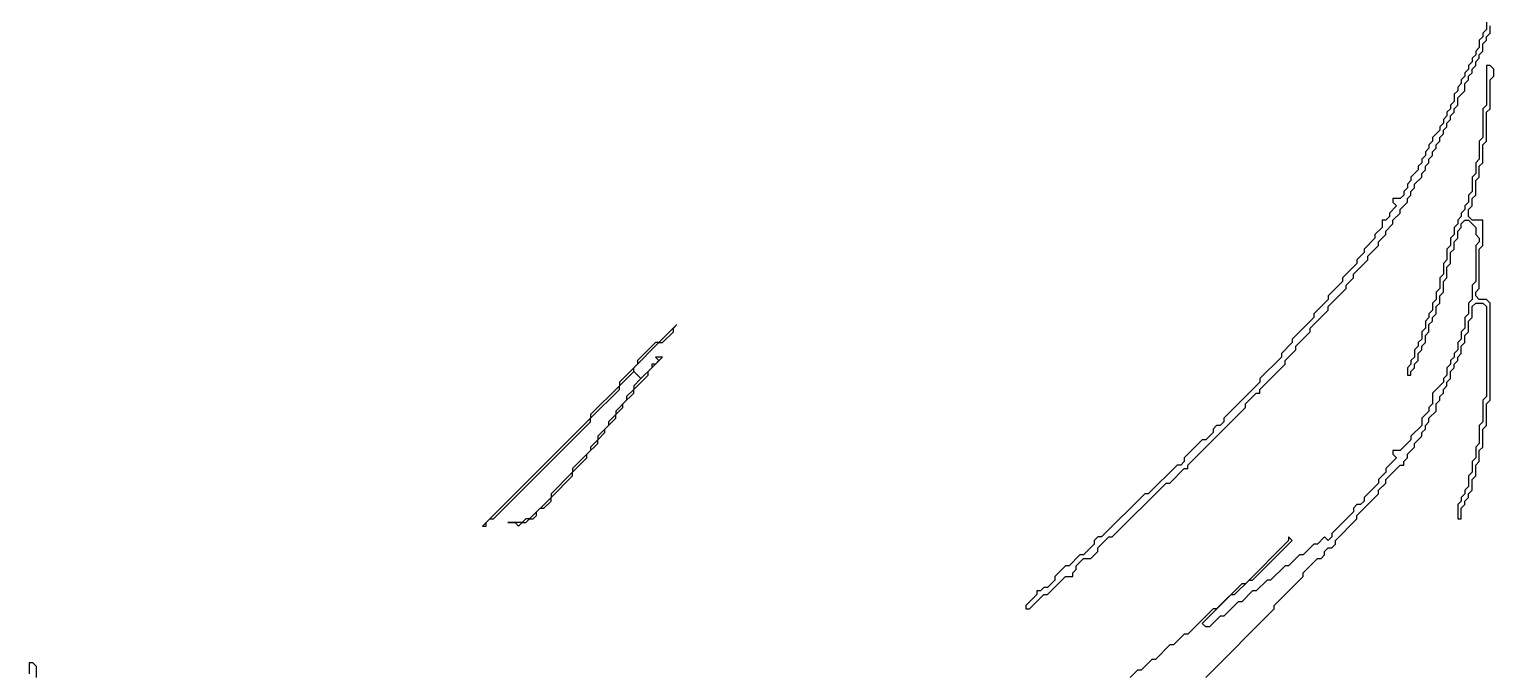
# Model space of a CAD drawing. Header units: metres. Extents: x 0 to 100, y 0 to 128.
# Drawn here: x 48.48 to 58.65, y 66.6 to 71.05 of the extents above; entities that cross this region are included whole.
import ezdxf

# ---------------------------------------------------------------- set-up
doc = ezdxf.new("R2010")
doc.units = ezdxf.units.M

msp = doc.modelspace()

# ---------------------------------------------------------------- linework, layer by layer
for points in [[(58.6, 71.1), (58.6, 71.05), (58.575, 71.025), (58.575, 71), (58.55, 70.975), (58.55, 70.925), (58.525, 70.9), (58.525, 70.875), (58.5, 70.85), (58.5, 70.825), (58.475, 70.8), (58.475, 70.775), (58.45, 70.75), (58.45, 70.725), (58.425, 70.7), (58.425, 70.675), (58.4, 70.65), (58.4, 70.625), (58.375, 70.6), (58.375, 70.55), (58.35, 70.525), (58.35, 70.5), (58.325, 70.475), (58.325, 70.45), (58.3, 70.425), (58.3, 70.4), (58.275, 70.375), (58.275, 70.35), (58.225, 70.3), (58.225, 70.275), (58.2, 70.25), (58.2, 70.225), (58.175, 70.2), (58.175, 70.175), (58.15, 70.15), (58.15, 70.125), (58.125, 70.1), (58.125, 70.075), (58.075, 70.025), (58.075, 70), (58.05, 69.975), (58.05, 69.95), (58.025, 69.925), (58.025, 69.9), (58, 69.875), (57.95, 69.875), (57.95, 69.85), (57.975, 69.825), (57.925, 69.775), (57.925, 69.75), (57.9, 69.725), (57.875, 69.725), (57.875, 69.675), (57.825, 69.625), (57.825, 69.6), (57.75, 69.525), (57.75, 69.5), (57.7, 69.45), (57.7, 69.425), (57.6, 69.325), (57.6, 69.3), (57.5, 69.2), (57.5, 69.175), (57.4, 69.075), (57.4, 69.05), (57.25, 68.9), (57.25, 68.875), (57.175, 68.8), (57.175, 68.775), (57.025, 68.625), (57.025, 68.6), (56.775, 68.35), (56.775, 68.325), (56.75, 68.3), (56.725, 68.3), (56.7, 68.275), (56.7, 68.25), (56.65, 68.2), (56.625, 68.2), (56.5, 68.075), (56.5, 68.05), (56.475, 68.025), (56.45, 68.025), (56.25, 67.825), (56.225, 67.825), (55.925, 67.525), (55.9, 67.525), (55.875, 67.5), (55.875, 67.475), (55.8, 67.4), (55.775, 67.4), (55.7, 67.325), (55.675, 67.325), (55.6, 67.25), (55.6, 67.225), (55.55, 67.175), (55.525, 67.175), (55.5, 67.15), (55.475, 67.15), (55.475, 67.125), (55.4, 67.05), (55.4, 67.025), (55.425, 67.025), (55.525, 67.125), (55.55, 67.125), (55.675, 67.25), (55.725, 67.25), (55.725, 67.275), (55.75, 67.3), (55.75, 67.325), (55.8, 67.375), (55.85, 67.375), (55.9, 67.425), (55.9, 67.45), (55.975, 67.525), (56, 67.525), (56.375, 67.9), (56.4, 67.9), (56.5, 68), (56.525, 68), (56.525, 68.025), (56.925, 68.425), (56.925, 68.45), (57, 68.525), (57.025, 68.525), (57.025, 68.55), (57.2, 68.725), (57.2, 68.75), (57.275, 68.825), (57.275, 68.85), (57.375, 68.95), (57.375, 68.975), (57.5, 69.1), (57.5, 69.125), (57.625, 69.25), (57.625, 69.275), (57.675, 69.325), (57.675, 69.35), (57.775, 69.45), (57.775, 69.475), (57.85, 69.55), (57.85, 69.575), (57.9, 69.625), (57.9, 69.65), (57.95, 69.7), (57.95, 69.725), (58, 69.775), (58, 69.8), (58.05, 69.85), (58.05, 69.875), (58.075, 69.9), (58.075, 69.925), (58.1, 69.95), (58.1, 69.975), (58.15, 70.025), (58.15, 70.05), (58.175, 70.075), (58.175, 70.1), (58.2, 70.125), (58.2, 70.15), (58.225, 70.175), (58.225, 70.2), (58.25, 70.225), (58.25, 70.25), (58.275, 70.275), (58.275, 70.3), (58.3, 70.325), (58.3, 70.35), (58.325, 70.375), (58.325, 70.4), (58.35, 70.425), (58.35, 70.45), (58.375, 70.475), (58.375, 70.5), (58.4, 70.525), (58.4, 70.575), (58.45, 70.625), (58.45, 70.675), (58.475, 70.7), (58.475, 70.725), (58.5, 70.75), (58.5, 70.775), (58.525, 70.8), (58.525, 70.825), (58.55, 70.85), (58.55, 70.875), (58.575, 70.9), (58.575, 70.95), (58.6, 70.975), (58.6, 71), (58.625, 71.025), (58.625, 71.075)], [(56.65, 66.55), (57.125, 67.025), (57.125, 67.05), (57.325, 67.25), (57.325, 67.275), (57.425, 67.375), (57.45, 67.375), (57.475, 67.4), (57.475, 67.425), (57.5, 67.45), (57.525, 67.45), (57.55, 67.475), (57.55, 67.5), (57.7, 67.65), (57.7, 67.675), (57.85, 67.825), (57.85, 67.85), (57.9, 67.9), (57.9, 67.925), (58, 68.025), (58.025, 68.025), (58.025, 68.05), (58.05, 68.075), (58.05, 68.1), (58.1, 68.15), (58.1, 68.175), (58.15, 68.225), (58.15, 68.25), (58.175, 68.275), (58.175, 68.3), (58.2, 68.325), (58.2, 68.35), (58.25, 68.4), (58.25, 68.45), (58.275, 68.475), (58.275, 68.5), (58.3, 68.525), (58.3, 68.55), (58.325, 68.575), (58.325, 68.6), (58.35, 68.625), (58.35, 68.675), (58.375, 68.7), (58.375, 68.725), (58.4, 68.75), (58.4, 68.775), (58.425, 68.8), (58.425, 68.85), (58.45, 68.875), (58.45, 68.925), (58.475, 68.95), (58.475, 69.025), (58.5, 69.05), (58.5, 69.125), (58.525, 69.15), (58.575, 69.15), (58.6, 69.125), (58.6, 68.5), (58.575, 68.475), (58.575, 68.325), (58.55, 68.3), (58.55, 68.175), (58.525, 68.15), (58.525, 68.075), (58.5, 68.05), (58.5, 67.975), (58.475, 67.95), (58.475, 67.875), (58.45, 67.85), (58.45, 67.825), (58.425, 67.8), (58.425, 67.775), (58.4, 67.75), (58.4, 67.65), (58.425, 67.65), (58.425, 67.725), (58.45, 67.75), (58.45, 67.775), (58.475, 67.8), (58.475, 67.825), (58.5, 67.85), (58.5, 67.925), (58.525, 67.95), (58.525, 68.025), (58.55, 68.05), (58.55, 68.125), (58.575, 68.15), (58.575, 68.275), (58.6, 68.3), (58.6, 68.45), (58.625, 68.475), (58.625, 69.15), (58.6, 69.175), (58.55, 69.175), (58.525, 69.2), (58.525, 69.225), (58.55, 69.25), (58.55, 69.525), (58.575, 69.55), (58.575, 69.725), (58.5, 69.725), (58.475, 69.75), (58.475, 69.8), (58.5, 69.825), (58.5, 69.875), (58.525, 69.9), (58.525, 70), (58.55, 70.025), (58.55, 70.1), (58.575, 70.125), (58.575, 70.25), (58.6, 70.275), (58.6, 70.475), (58.625, 70.5), (58.625, 70.7), (58.65, 70.725), (58.65, 70.775), (58.625, 70.8), (58.6, 70.8), (58.6, 70.525), (58.575, 70.5), (58.575, 70.3), (58.55, 70.275), (58.55, 70.15), (58.525, 70.125), (58.525, 70.05), (58.5, 70.025), (58.5, 69.925), (58.475, 69.9), (58.475, 69.85), (58.45, 69.825), (58.45, 69.8), (58.425, 69.775), (58.425, 69.75), (58.4, 69.725), (58.4, 69.7), (58.375, 69.675), (58.375, 69.625), (58.35, 69.6), (58.35, 69.55), (58.325, 69.525), (58.325, 69.45), (58.3, 69.425), (58.3, 69.35), (58.275, 69.325), (58.275, 69.25), (58.25, 69.225), (58.25, 69.175), (58.225, 69.15), (58.225, 69.1), (58.2, 69.075), (58.2, 69.05), (58.175, 69.025), (58.175, 68.975), (58.15, 68.95), (58.15, 68.9), (58.125, 68.875), (58.125, 68.85), (58.1, 68.825), (58.1, 68.775), (58.075, 68.75), (58.075, 68.725), (58.05, 68.7), (58.05, 68.65), (58.075, 68.65), (58.075, 68.675), (58.1, 68.7), (58.1, 68.725), (58.125, 68.75), (58.125, 68.8), (58.15, 68.825), (58.15, 68.85), (58.175, 68.875), (58.175, 68.925), (58.2, 68.95), (58.2, 69), (58.225, 69.025), (58.225, 69.05), (58.25, 69.075), (58.25, 69.125), (58.275, 69.15), (58.275, 69.2), (58.3, 69.225), (58.3, 69.3), (58.325, 69.325), (58.325, 69.4), (58.35, 69.425), (58.35, 69.5), (58.375, 69.525), (58.375, 69.575), (58.4, 69.6), (58.4, 69.65), (58.425, 69.675), (58.425, 69.7), (58.45, 69.725), (58.475, 69.725), (58.525, 69.675), (58.525, 69.625), (58.55, 69.6), (58.55, 69.575), (58.525, 69.55), (58.525, 69.3), (58.5, 69.275), (58.5, 69.175), (58.475, 69.15), (58.475, 69.075), (58.45, 69.05), (58.45, 68.975), (58.425, 68.95), (58.425, 68.9), (58.4, 68.875), (58.4, 68.825), (58.375, 68.8), (58.375, 68.775), (58.35, 68.75), (58.35, 68.725), (58.325, 68.7), (58.325, 68.65), (58.3, 68.625), (58.3, 68.6), (58.225, 68.525), (58.225, 68.45), (58.2, 68.425), (58.2, 68.4), (58.15, 68.35), (58.15, 68.3), (58.075, 68.225), (58.075, 68.2), (58, 68.125), (57.95, 68.125), (57.95, 68.1), (57.975, 68.075), (57.9, 68), (57.9, 67.975), (57.85, 67.925), (57.85, 67.9), (57.75, 67.8), (57.75, 67.775), (57.725, 67.75), (57.7, 67.75), (57.675, 67.725), (57.675, 67.7), (57.525, 67.55), (57.525, 67.525), (57.5, 67.5), (57.475, 67.525), (57.425, 67.475), (57.4, 67.475), (57.325, 67.4), (57.3, 67.4), (57.225, 67.325), (57.2, 67.325), (57.1, 67.225), (57.075, 67.225), (57, 67.15), (56.975, 67.15), (56.9, 67.075), (56.875, 67.075), (56.775, 66.975), (56.75, 66.975), (56.675, 66.9), (56.65, 66.9), (56.625, 66.925), (56.825, 67.125), (56.85, 67.125), (56.95, 67.225), (56.975, 67.225), (57.25, 67.5), (57.225, 67.525), (57.225, 67.5), (56.925, 67.2), (56.9, 67.2), (56.725, 67.025), (56.7, 67.025), (56.525, 66.85), (56.5, 66.85), (56.425, 66.775), (56.4, 66.775), (56.3, 66.675), (56.275, 66.675), (56.2, 66.6), (56.175, 66.6), (56.125, 66.55)], [(48.525, 66.55), (48.525, 66.625), (48.5, 66.65), (48.475, 66.65), (48.475, 66.575)]]:
    msp.add_lwpolyline(points)
msp.add_lwpolyline([(52.975, 69), (52.85, 68.875), (52.825, 68.875), (52.7, 68.75), (52.7, 68.725), (52.575, 68.6), (52.575, 68.575), (52.375, 68.375), (52.375, 68.35), (51.625, 67.6), (51.65, 67.6), (51.65, 67.625), (51.675, 67.65), (51.7, 67.65), (52.375, 68.325), (52.375, 68.35), (52.575, 68.55), (52.575, 68.575), (52.675, 68.675), (52.725, 68.625), (52.675, 68.575), (52.675, 68.55), (52.625, 68.5), (52.625, 68.475), (52.55, 68.4), (52.55, 68.375), (52.5, 68.325), (52.5, 68.3), (52.425, 68.225), (52.425, 68.2), (52.375, 68.15), (52.375, 68.125), (52.25, 68), (52.25, 67.975), (52.1, 67.825), (52.1, 67.8), (51.95, 67.65), (51.925, 67.65), (51.9, 67.625), (51.8, 67.625), (51.85, 67.625), (51.875, 67.6), (51.9, 67.625), (51.925, 67.625), (51.95, 67.65), (51.975, 67.65), (52, 67.675), (52, 67.7), (52.025, 67.725), (52.05, 67.725), (52.1, 67.775), (52.1, 67.8), (52.25, 67.95), (52.25, 67.975), (52.35, 68.075), (52.35, 68.1), (52.425, 68.175), (52.425, 68.2), (52.475, 68.25), (52.475, 68.275), (52.55, 68.35), (52.55, 68.375), (52.6, 68.425), (52.6, 68.45), (52.675, 68.525), (52.675, 68.55), (52.775, 68.65), (52.775, 68.675), (52.875, 68.775), (52.825, 68.775), (52.85, 68.75), (52.825, 68.725), (52.8, 68.725), (52.8, 68.7), (52.725, 68.625), (52.675, 68.675), (52.675, 68.7), (52.85, 68.875), (52.875, 68.875), (52.95, 68.95), (52.95, 68.975)], close=True)

doc.saveas('drawing.dxf')
